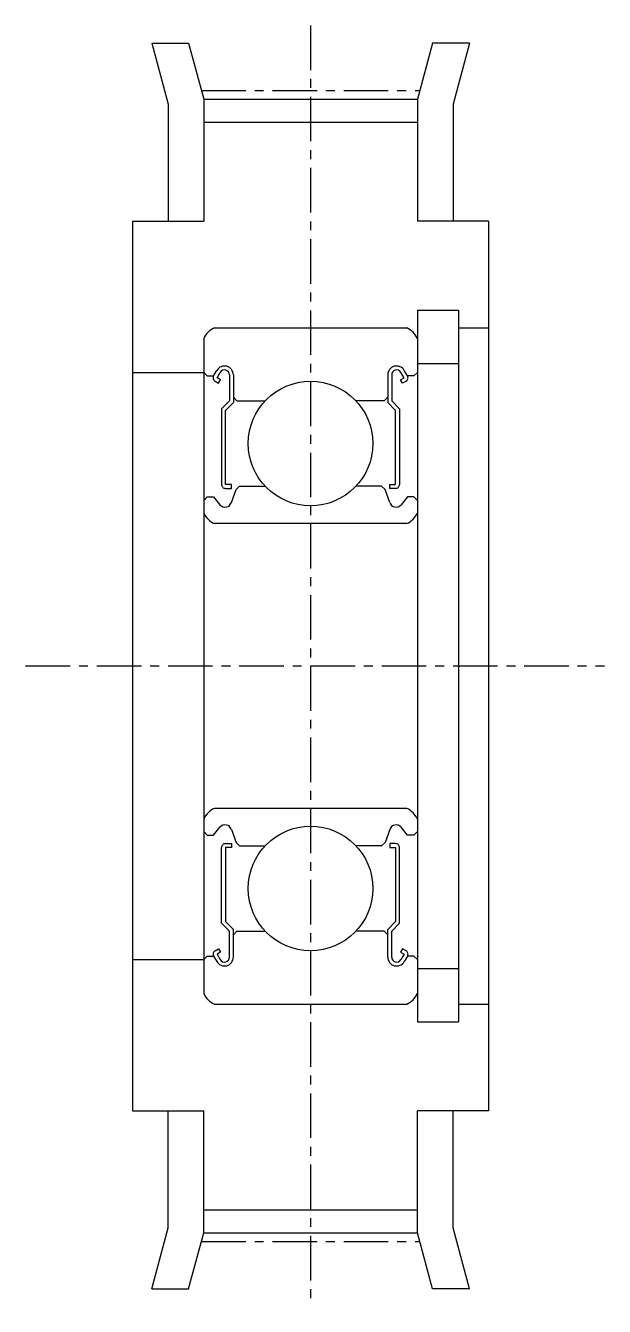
# Model space of a CAD drawing. Extents: x 5 to 98, y 5 to 108.
# Drawn here: x 82 to 98.25, y 72.01 to 107.99 of the extents above; entities outside this region: 2.
import ezdxf

# ---------------------------------------------------------------- set-up
doc = ezdxf.new("R2010")
doc.units = 0
doc.linetypes.add('CENTER', pattern=[2, 1.25, -0.25, 0.25, -0.25])
doc.layers.get('0').update_dxf_attribs({"linetype": 'CONTINUOUS'})
doc.layers.add('CENTER', color=1, linetype='CENTER')

msp = doc.modelspace()

# ---------------------------------------------------------------- linework, layer by layer
at = {"color": 7, "linetype": 'CONTINUOUS'}
for p, q in [((85.541, 107.5), (86, 105.788)), ((85.541, 107.5), (86.577, 107.5)), ((86.577, 107.5), (87, 105.92)), ((93.423, 107.5), (93, 105.92)), ((94.459, 107.5), (93.423, 107.5)), ((94.459, 107.5), (94, 105.788)), ((86, 105.788), (86, 102.5)), ((87, 105.92), (93, 105.92)), ((87, 105.92), (87, 102.5)), ((93, 105.92), (93, 102.5)), ((94, 105.788), (94, 102.5)), ((87, 105.28), (93, 105.28)), ((85, 102.5), (85, 77.5)), ((85, 102.5), (87, 102.5)), ((95, 102.5), (93, 102.5)), ((95, 102.5), (95, 77.5)), ((93, 100), (94.15, 100)), ((93, 100), (93, 80)), ((94.15, 100), (94.15, 80)), ((87.3, 99.5), (92.7, 99.5)), ((94.15, 99.5), (95, 99.5)), ((87, 99.2), (87, 80.8)), ((93, 99.2), (93, 80.8)), ((85, 98.25), (87, 98.25)), ((87, 98.25), (87.1, 98.15)), ((87.278, 98.15), (87.368, 98.303)), ((87.374, 98.094), (87.465, 98.248)), ((92.626, 98.094), (92.535, 98.248)), ((92.722, 98.15), (92.632, 98.303)), ((93, 98.25), (92.9, 98.15)), ((93, 98.5), (94.15, 98.5)), ((87.1, 98.15), (87.278, 98.15)), ((87.318, 97.998), (87.415, 97.943)), ((87.47, 98.039), (87.374, 98.094)), ((87.415, 97.943), (87.47, 98.039)), ((87.722, 98.179), (87.722, 97.45)), ((87.833, 98.179), (87.833, 97.404)), ((92.167, 98.179), (92.167, 97.404)), ((92.278, 98.179), (92.278, 97.45)), ((92.53, 98.039), (92.626, 98.094)), ((92.585, 97.943), (92.53, 98.039)), ((92.682, 97.998), (92.585, 97.943)), ((92.9, 98.15), (92.722, 98.15)), ((87.833, 97.55), (87.933, 97.45)), ((92.167, 97.55), (92.067, 97.45)), ((87.722, 97.45), (87.5, 97.228)), ((87.5, 97.228), (87.5, 95.101)), ((87.833, 97.404), (87.611, 97.182)), ((87.611, 95.101), (87.611, 97.182)), ((87.933, 97.45), (88.726, 97.45)), ((92.067, 97.45), (91.274, 97.45)), ((92.167, 97.404), (92.389, 97.182)), ((92.278, 97.45), (92.5, 97.228)), ((92.389, 95.101), (92.389, 97.182)), ((92.5, 97.228), (92.5, 95.101)), ((85, 96), (85, 96)), ((87.778, 95.101), (87.611, 95.101)), ((87.778, 94.99), (87.778, 95.101)), ((87.908, 94.956), (88.008, 95.05)), ((88.008, 95.05), (88.726, 95.05)), ((91.992, 95.05), (91.274, 95.05)), ((92.092, 94.956), (91.992, 95.05)), ((92.222, 94.99), (92.222, 95.101)), ((92.222, 95.101), (92.389, 95.101)), ((87, 94.65), (87.1, 94.75)), ((87.1, 94.75), (87.278, 94.75)), ((87.278, 94.75), (87.454, 94.529)), ((87.611, 94.99), (87.778, 94.99)), ((87.778, 94.597), (87.908, 94.956)), ((92.222, 94.597), (92.092, 94.956)), ((92.389, 94.99), (92.222, 94.99)), ((92.722, 94.75), (92.546, 94.529)), ((92.9, 94.75), (92.722, 94.75)), ((93, 94.65), (92.9, 94.75)), ((92.7, 94), (87.3, 94)), ((85, 90), (85, 90)), ((92.7, 86), (87.3, 86)), ((87, 85.35), (87.1, 85.25)), ((87.278, 85.25), (87.454, 85.471)), ((87.778, 85.403), (87.908, 85.044)), ((92.222, 85.403), (92.092, 85.044)), ((92.722, 85.25), (92.546, 85.471)), ((93, 85.35), (92.9, 85.25)), ((87.1, 85.25), (87.278, 85.25)), ((87.611, 85.01), (87.778, 85.01)), ((87.778, 85.01), (87.778, 84.899)), ((87.908, 85.044), (88.008, 84.95)), ((88.008, 84.95), (88.726, 84.95)), ((91.992, 84.95), (91.274, 84.95)), ((92.092, 85.044), (91.992, 84.95)), ((92.389, 85.01), (92.222, 85.01)), ((92.222, 85.01), (92.222, 84.899)), ((92.9, 85.25), (92.722, 85.25)), ((87.5, 82.772), (87.5, 84.899)), ((87.778, 84.899), (87.611, 84.899)), ((87.611, 84.899), (87.611, 82.818)), ((92.222, 84.899), (92.389, 84.899)), ((92.389, 84.899), (92.389, 82.818)), ((92.5, 82.772), (92.5, 84.899)), ((85, 84), (85, 84)), ((87.722, 82.55), (87.5, 82.772)), ((87.833, 82.596), (87.611, 82.818)), ((92.167, 82.596), (92.389, 82.818)), ((92.278, 82.55), (92.5, 82.772)), ((87.722, 81.821), (87.722, 82.55)), ((87.833, 81.821), (87.833, 82.596)), ((87.833, 82.45), (87.933, 82.55)), ((87.933, 82.55), (88.726, 82.55)), ((92.067, 82.55), (91.274, 82.55)), ((92.167, 82.45), (92.067, 82.55)), ((92.167, 81.821), (92.167, 82.596)), ((92.278, 81.821), (92.278, 82.55)), ((87.318, 82.002), (87.415, 82.057)), ((87.415, 82.057), (87.47, 81.961)), ((92.585, 82.057), (92.53, 81.961)), ((92.682, 82.002), (92.585, 82.057)), ((85, 81.75), (87, 81.75)), ((87, 81.75), (87.1, 81.85)), ((87.1, 81.85), (87.278, 81.85)), ((87.278, 81.85), (87.368, 81.697)), ((87.47, 81.961), (87.374, 81.906)), ((87.374, 81.906), (87.465, 81.752)), ((92.53, 81.961), (92.626, 81.906)), ((92.626, 81.906), (92.535, 81.752)), ((92.722, 81.85), (92.632, 81.697)), ((92.9, 81.85), (92.722, 81.85)), ((93, 81.75), (92.9, 81.85)), ((93, 81.5), (94.15, 81.5)), ((87.3, 80.5), (92.7, 80.5)), ((94.15, 80.5), (95, 80.5)), ((93, 80), (94.15, 80)), ((85, 77.5), (87, 77.5)), ((86, 74.212), (86, 77.5)), ((87, 74.08), (87, 77.5)), ((93, 74.08), (93, 77.5)), ((95, 77.5), (93, 77.5)), ((94, 74.212), (94, 77.5)), ((87, 74.72), (93, 74.72)), ((85.541, 72.5), (86, 74.212)), ((94.459, 72.5), (94, 74.212)), ((86.577, 72.5), (87, 74.08)), ((87, 74.08), (93, 74.08)), ((93.423, 72.5), (93, 74.08)), ((85.541, 72.5), (86.577, 72.5)), ((94.459, 72.5), (93.423, 72.5))]:
    msp.add_line(p, q, dxfattribs=at)
for centre in [(90, 96.25), (90, 83.75)]:
    msp.add_circle(centre, 1.75, dxfattribs=at)
for centre, radius, start, end in [((87.547, 98.953), 0.6, 114.2952, 155.7047), ((92.453, 98.953), 0.6, 24.2953, 65.7047), ((87.584, 98.179), 0.249, 0, 150.0001), ((87.584, 98.179), 0.138, 0, 150.0003), ((92.416, 98.179), 0.249, 30, 180), ((92.416, 98.179), 0.138, 29.9999, 180), ((87.374, 98.094), 0.111, 149.9996, 239.9999), ((92.626, 98.094), 0.111, 299.9998, 30.0004), ((87.611, 95.101), 0.111, 180, 270.0005), ((92.389, 95.101), 0.111, 269.9998, 0), ((87.547, 94.547), 0.6, 204.2953, 245.7047), ((87.599, 94.651), 0.186, 219.9999, 343.1531), ((92.401, 94.651), 0.186, 196.8468, 320), ((92.453, 94.547), 0.6, 294.2952, 335.7046), ((87.547, 85.453), 0.6, 114.2953, 155.7047), ((92.453, 85.453), 0.6, 24.2954, 65.7048), ((87.599, 85.349), 0.186, 16.8469, 140.0001), ((92.401, 85.349), 0.186, 40, 163.1532), ((87.611, 84.899), 0.111, 89.9995, 180), ((92.389, 84.899), 0.111, 0, 90.0002), ((87.374, 81.906), 0.111, 120.0001, 210.0004), ((87.584, 81.821), 0.249, 209.9999, 0), ((87.584, 81.821), 0.138, 209.9997, 0), ((92.416, 81.821), 0.249, 180, 330), ((92.416, 81.821), 0.138, 180, 330.0001), ((92.626, 81.906), 0.111, 329.9996, 60.0002), ((87.547, 81.047), 0.6, 204.2953, 245.7048), ((92.453, 81.047), 0.6, 294.2953, 335.7047)]:
    msp.add_arc(centre, radius, start, end, dxfattribs=at)
at = {"layer": 'CENTER', "color": 1, "linetype": 'CENTER'}
for p, q in [((90, 107.991), (90, 72.009)), ((86.933, 106.17), (93.067, 106.17)), ((82, 90), (98.25, 90)), ((86.933, 73.83), (93.067, 73.83))]:
    msp.add_line(p, q, dxfattribs=at)

# ---------------------------------------------------------------- texts
at = {"color": 7, "linetype": 'CONTINUOUS'}
for s, p in [('AATF50 MXL019', (5, 12.5)), ('AATF50MXL019', (5, 5))]:
    msp.add_text(s, height=2, dxfattribs=at).set_placement(p)

doc.saveas('drawing.dxf')
